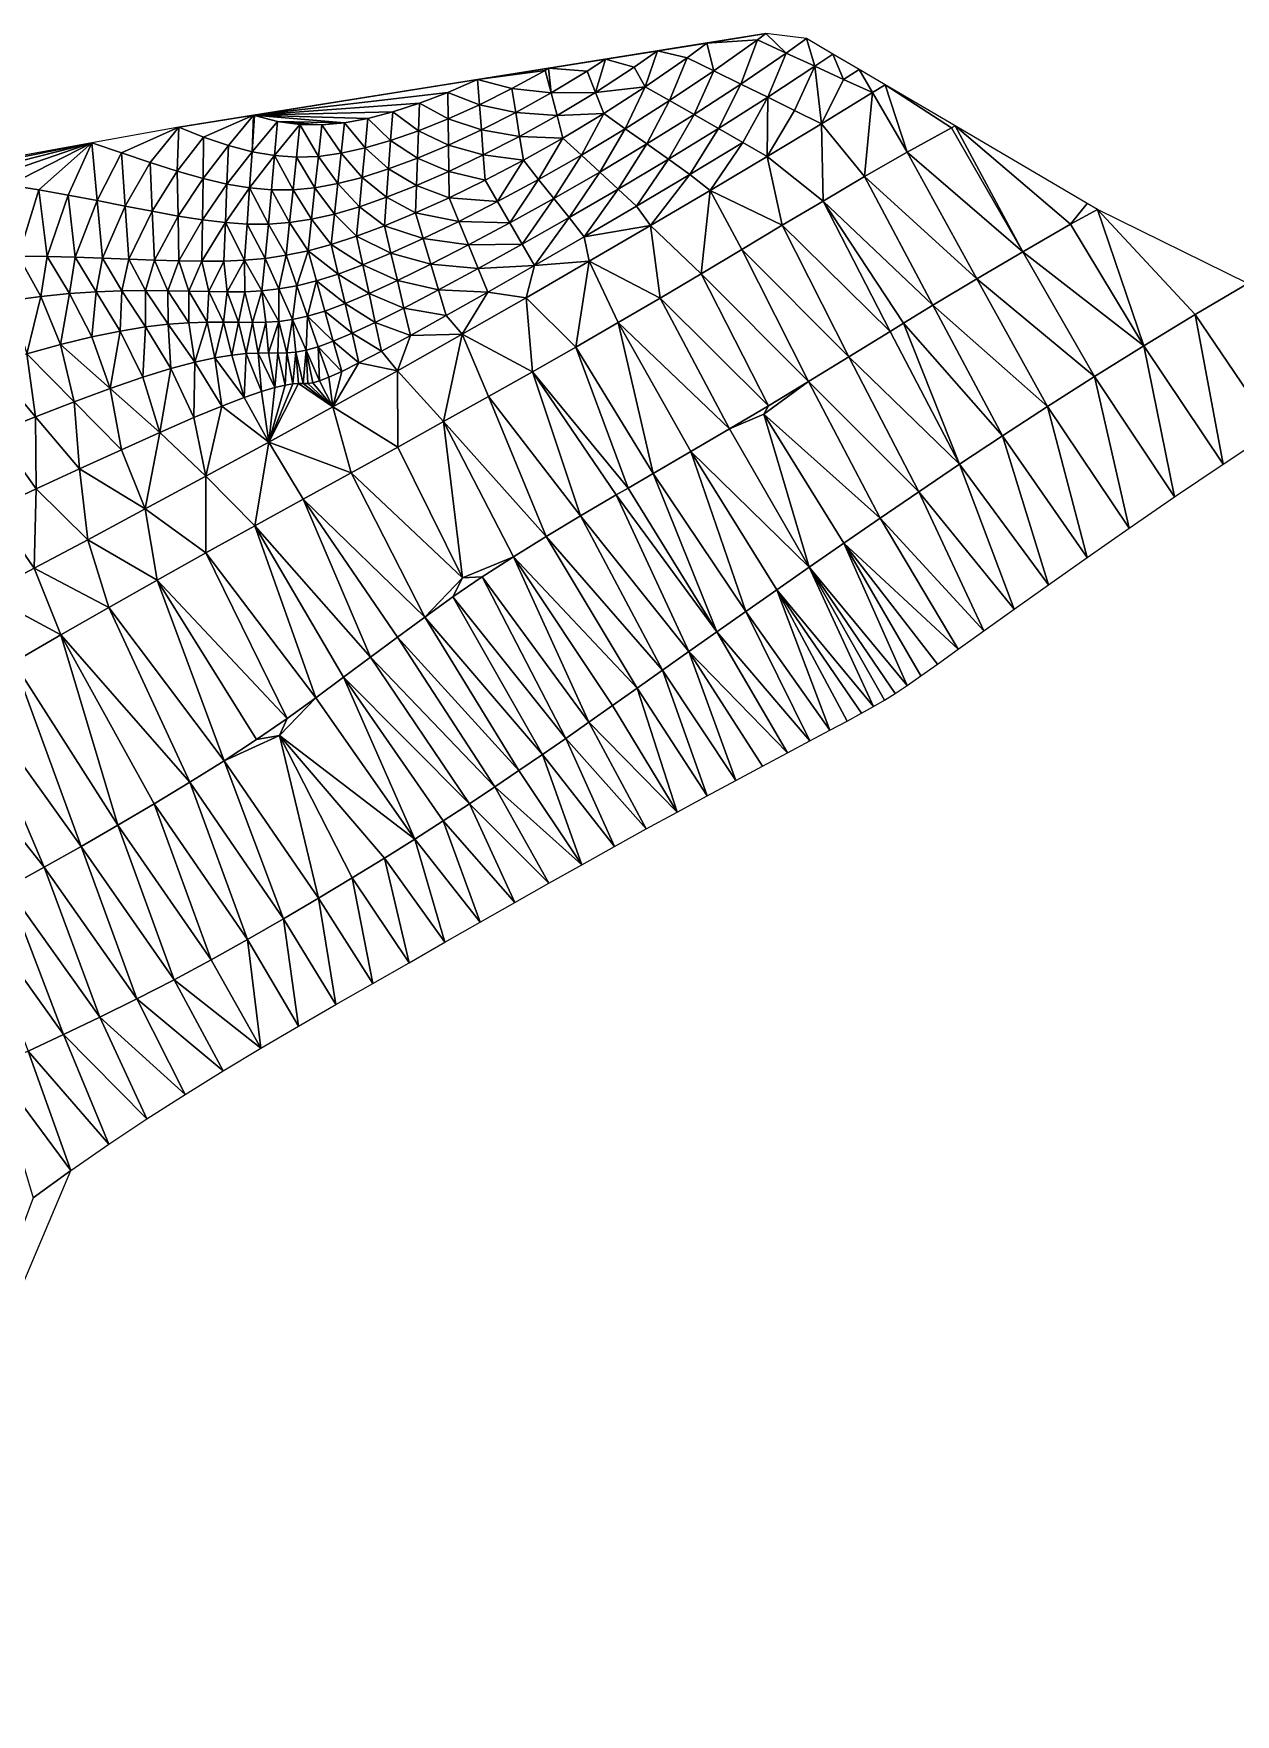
# Model space of a CAD drawing. Header units: metres. Extents: x 0 to 433, y 0 to 317.
# Drawn here: x 307.01 to 326.46, y 287.93 to 315.15 of the extents above; entities that cross this region are included whole.
import ezdxf

# ---------------------------------------------------------------- set-up
doc = ezdxf.new("R2010")
doc.units = ezdxf.units.M
doc.layers.add('TERRAIN_TIN', color=8, linetype='Continuous')

msp = doc.modelspace()

# ---------------------------------------------------------------- linework, layer by layer
at = {"layer": 'TERRAIN_TIN'}
for points in [[(309.364, 313.635, 7), (314.197, 314.405, 6), (318.866, 315.15, 11)], [(314.197, 314.405, 6), (317.911, 314.997, 10), (318.866, 315.15, 11)], [(317.911, 314.997, 10), (314.197, 314.405, 6), (317.109, 314.87, 9)], [(317.59, 314.758, 10), (317.911, 314.997, 10), (317.109, 314.87, 9)], [(317.59, 314.758, 10), (318.025, 314.545, 11), (317.911, 314.997, 10)], [(317.911, 314.997, 10), (318.73, 315.047, 11), (318.866, 315.15, 11)], [(318.025, 314.545, 11), (318.73, 315.047, 11), (317.911, 314.997, 10)], [(318.025, 314.545, 11), (318.46, 314.331, 12), (318.73, 315.047, 11)], [(318.73, 315.047, 11), (318.46, 314.331, 12), (319.195, 314.834, 12)], [(318.73, 315.047, 11), (319.195, 314.834, 12), (318.866, 315.15, 11)], [(319.195, 314.834, 12), (319.524, 315.069, 12), (318.866, 315.15, 11)], [(319.195, 314.834, 12), (319.66, 314.62, 13), (319.524, 315.069, 12)], [(319.524, 315.069, 12), (319.66, 314.62, 13), (319.951, 314.818, 13)], [(315.971, 314.54, 8), (316.269, 314.736, 8), (315.349, 314.589, 7)], [(315.971, 314.54, 8), (316.106, 314.198, 9), (316.269, 314.736, 8)], [(316.106, 314.198, 9), (316.736, 314.607, 9), (316.269, 314.736, 8)], [(316.269, 314.736, 8), (316.736, 314.607, 9), (317.109, 314.87, 9)], [(316.736, 314.607, 9), (316.913, 314.289, 10), (317.109, 314.87, 9)], [(316.913, 314.289, 10), (317.59, 314.758, 10), (317.109, 314.87, 9)], [(316.913, 314.289, 10), (317.308, 314.064, 11), (317.59, 314.758, 10)], [(317.308, 314.064, 11), (318.025, 314.545, 11), (317.59, 314.758, 10)], [(318.46, 314.331, 12), (318.895, 314.118, 13), (319.195, 314.834, 12)], [(318.895, 314.118, 13), (319.66, 314.62, 13), (319.195, 314.834, 12)], [(319.66, 314.62, 13), (320.124, 314.407, 14), (319.951, 314.818, 13)], [(320.124, 314.407, 14), (320.375, 314.569, 14), (319.951, 314.818, 13)], [(313.717, 314.197, 6), (314.197, 314.405, 6), (310.571, 313.827, 6)], [(313.717, 314.197, 6), (314.228, 313.998, 7), (314.197, 314.405, 6)], [(314.197, 314.405, 6), (313.717, 314.197, 6), (314.197, 314.405, 6)], [(314.197, 314.405, 6), (315.292, 314.554, 7), (315.349, 314.589, 7)], [(315.292, 314.554, 7), (314.197, 314.405, 6), (314.753, 314.259, 7)], [(314.197, 314.405, 6), (314.228, 313.998, 7), (314.753, 314.259, 7)], [(314.228, 313.998, 7), (314.197, 314.405, 6), (314.197, 314.405, 6)], [(315.388, 314.189, 8), (315.292, 314.554, 7), (314.753, 314.259, 7)], [(315.292, 314.554, 7), (315.388, 314.189, 8), (315.349, 314.589, 7)], [(315.388, 314.189, 8), (315.971, 314.54, 8), (315.349, 314.589, 7)], [(315.388, 314.189, 8), (316.106, 314.198, 9), (315.971, 314.54, 8)], [(316.736, 314.607, 9), (316.106, 314.198, 9), (316.913, 314.289, 10)], [(317.704, 313.839, 12), (318.025, 314.545, 11), (317.308, 314.064, 11)], [(318.025, 314.545, 11), (317.704, 313.839, 12), (318.46, 314.331, 12)], [(318.895, 314.118, 13), (319.331, 313.905, 14), (319.66, 314.62, 13)], [(319.66, 314.62, 13), (319.331, 313.905, 14), (319.766, 313.691, 15)], [(320.124, 314.407, 14), (319.66, 314.62, 13), (319.766, 313.691, 15)], [(320.124, 314.407, 14), (319.766, 313.691, 15), (320.591, 314.194, 15)], [(320.375, 314.569, 14), (320.124, 314.407, 14), (320.591, 314.194, 15)], [(320.797, 314.321, 15), (320.375, 314.569, 14), (320.591, 314.194, 15)], [(313.257, 314.022, 6), (313.717, 314.197, 6), (310.571, 313.827, 6)], [(313.717, 314.197, 6), (313.257, 314.022, 6), (313.722, 313.771, 7)], [(314.228, 313.998, 7), (313.717, 314.197, 6), (313.722, 313.771, 7)], [(314.228, 313.998, 7), (314.816, 313.872, 8), (314.753, 314.259, 7)], [(314.816, 313.872, 8), (315.388, 314.189, 8), (314.753, 314.259, 7)], [(315.388, 314.189, 8), (314.816, 313.872, 8), (315.485, 313.824, 9)], [(316.106, 314.198, 9), (315.388, 314.189, 8), (315.485, 313.824, 9)], [(316.241, 313.856, 10), (316.106, 314.198, 9), (315.485, 313.824, 9)], [(316.106, 314.198, 9), (316.241, 313.856, 10), (316.913, 314.289, 10)], [(316.913, 314.289, 10), (316.241, 313.856, 10), (316.59, 313.609, 11)], [(317.308, 314.064, 11), (316.913, 314.289, 10), (316.59, 313.609, 11)], [(317.704, 313.839, 12), (318.1, 313.614, 13), (318.46, 314.331, 12)], [(318.46, 314.331, 12), (318.1, 313.614, 13), (318.895, 314.118, 13)], [(318.1, 313.614, 13), (318.495, 313.389, 14), (318.895, 314.118, 13)], [(318.495, 313.389, 14), (318.888, 313.162, 15), (318.895, 314.118, 13)], [(318.888, 313.162, 15), (319.331, 313.905, 14), (318.895, 314.118, 13)], [(319.766, 313.691, 15), (320.463, 312.834, 16), (320.591, 314.194, 15)], [(320.463, 312.834, 16), (321.153, 313.228, 16), (320.591, 314.194, 15)], [(321.153, 313.228, 16), (320.797, 314.321, 15), (320.591, 314.194, 15)], [(321.153, 313.228, 16), (321.869, 313.623, 16), (320.797, 314.321, 15)], [(321.869, 313.623, 16), (321.93, 313.655, 16), (320.797, 314.321, 15)], [(313.257, 314.022, 6), (310.571, 313.827, 6), (312.825, 313.881, 6)], [(310.571, 313.827, 6), (312.422, 313.775, 6), (312.825, 313.881, 6)], [(312.422, 313.775, 6), (312.792, 313.421, 7), (312.825, 313.881, 6)], [(312.792, 313.421, 7), (313.241, 313.578, 7), (312.825, 313.881, 6)], [(313.241, 313.578, 7), (313.257, 314.022, 6), (312.825, 313.881, 6)], [(313.257, 314.022, 6), (313.241, 313.578, 7), (313.722, 313.771, 7)], [(314.26, 313.591, 8), (314.228, 313.998, 7), (313.722, 313.771, 7)], [(314.816, 313.872, 8), (314.228, 313.998, 7), (314.26, 313.591, 8)], [(314.816, 313.872, 8), (314.26, 313.591, 8), (314.878, 313.486, 9)], [(315.485, 313.824, 9), (314.816, 313.872, 8), (314.878, 313.486, 9)], [(316.241, 313.856, 10), (315.485, 313.824, 9), (315.581, 313.459, 10)], [(315.879, 313.183, 11), (316.241, 313.856, 10), (315.581, 313.459, 10)], [(316.241, 313.856, 10), (315.879, 313.183, 11), (316.59, 313.609, 11)], [(316.939, 313.363, 12), (317.308, 314.064, 11), (316.59, 313.609, 11)], [(316.939, 313.363, 12), (317.704, 313.839, 12), (317.308, 314.064, 11)], [(317.704, 313.839, 12), (316.939, 313.363, 12), (317.288, 313.116, 13)], [(318.1, 313.614, 13), (317.704, 313.839, 12), (317.288, 313.116, 13)], [(319.331, 313.905, 14), (318.888, 313.162, 15), (319.766, 313.691, 15)], [(307.957, 313.38, 8), (308.433, 313.219, 8), (309.364, 313.635, 7)], [(308.433, 313.219, 8), (308.897, 313.064, 8), (309.364, 313.635, 7)], [(308.897, 313.064, 8), (309.339, 312.923, 8), (309.364, 313.635, 7)], [(309.339, 312.923, 8), (309.764, 313.474, 7), (309.364, 313.635, 7)], [(309.764, 313.474, 7), (310.571, 313.827, 6), (309.364, 313.635, 7)], [(310.571, 313.827, 6), (309.764, 313.474, 7), (310.17, 313.336, 7)], [(310.549, 313.236, 7), (310.571, 313.827, 6), (310.17, 313.336, 7)], [(310.589, 313.821, 6), (310.571, 313.827, 6), (310.549, 313.236, 7)], [(310.961, 313.728, 6), (310.589, 313.821, 6), (310.549, 313.236, 7)], [(310.912, 313.174, 7), (310.961, 313.728, 6), (310.549, 313.236, 7)], [(310.571, 313.827, 6), (312.044, 313.704, 6), (312.422, 313.775, 6)], [(310.571, 313.827, 6), (310.961, 313.728, 6), (312.044, 313.704, 6)], [(310.589, 313.821, 6), (310.961, 313.728, 6), (310.571, 313.827, 6)], [(310.961, 313.728, 6), (310.912, 313.174, 7), (311.322, 313.679, 6)], [(311.322, 313.679, 6), (310.912, 313.174, 7), (311.267, 313.149, 7)], [(310.961, 313.728, 6), (311.322, 313.679, 6), (311.68, 313.672, 6)], [(312.044, 313.704, 6), (310.961, 313.728, 6), (311.68, 313.672, 6)], [(311.322, 313.679, 6), (311.267, 313.149, 7), (311.624, 313.162, 7)], [(311.322, 313.679, 6), (311.624, 313.162, 7), (311.68, 313.672, 6)], [(311.624, 313.162, 7), (311.991, 313.212, 7), (311.68, 313.672, 6)], [(311.991, 313.212, 7), (312.044, 313.704, 6), (311.68, 313.672, 6)], [(312.044, 313.704, 6), (311.991, 313.212, 7), (312.377, 313.298, 7)], [(312.422, 313.775, 6), (312.044, 313.704, 6), (312.377, 313.298, 7)], [(312.792, 313.421, 7), (312.422, 313.775, 6), (312.377, 313.298, 7)], [(313.225, 313.134, 8), (313.241, 313.578, 7), (312.792, 313.421, 7)], [(313.225, 313.134, 8), (313.728, 313.344, 8), (313.241, 313.578, 7)], [(313.241, 313.578, 7), (313.728, 313.344, 8), (313.722, 313.771, 7)], [(313.728, 313.344, 8), (314.26, 313.591, 8), (313.722, 313.771, 7)], [(313.728, 313.344, 8), (314.292, 313.184, 9), (314.26, 313.591, 8)], [(314.26, 313.591, 8), (314.292, 313.184, 9), (314.878, 313.486, 9)], [(315.485, 313.824, 9), (314.878, 313.486, 9), (315.581, 313.459, 10)], [(315.879, 313.183, 11), (316.177, 312.908, 12), (316.59, 313.609, 11)], [(316.177, 312.908, 12), (316.939, 313.363, 12), (316.59, 313.609, 11)], [(318.1, 313.614, 13), (317.288, 313.116, 13), (317.636, 312.869, 14)], [(318.495, 313.389, 14), (318.1, 313.614, 13), (317.636, 312.869, 14)], [(319.766, 313.691, 15), (318.888, 313.162, 15), (319.791, 312.439, 16)], [(320.463, 312.834, 16), (319.766, 313.691, 15), (319.791, 312.439, 16)], [(323.023, 311.618, 17), (321.869, 313.623, 16), (321.153, 313.228, 16)], [(321.869, 313.623, 16), (323.023, 311.618, 17), (321.93, 313.655, 16)], [(323.023, 311.618, 17), (323.798, 312.062, 17), (321.93, 313.655, 16)], [(323.798, 312.062, 17), (324.065, 312.401, 17), (321.93, 313.655, 16)], [(305.194, 312.822, 9), (307.957, 313.38, 8), (304.933, 312.828, 9)], [(307.957, 313.38, 8), (305.194, 312.822, 9), (305.662, 312.796, 9)], [(306.139, 312.754, 9), (307.957, 313.38, 8), (305.662, 312.796, 9)], [(307.957, 313.38, 8), (306.139, 312.754, 9), (306.619, 312.694, 9)], [(307.099, 312.62, 9), (307.957, 313.38, 8), (306.619, 312.694, 9)], [(307.099, 312.62, 9), (307.574, 312.536, 9), (307.957, 313.38, 8)], [(307.957, 313.38, 8), (307.574, 312.536, 9), (308.04, 312.446, 9)], [(308.433, 313.219, 8), (307.957, 313.38, 8), (308.04, 312.446, 9)], [(309.764, 313.474, 7), (309.339, 312.923, 8), (309.756, 312.804, 8)], [(309.764, 313.474, 7), (309.756, 312.804, 8), (310.17, 313.336, 7)], [(309.756, 312.804, 8), (310.143, 312.712, 8), (310.17, 313.336, 7)], [(310.143, 312.712, 8), (310.549, 313.236, 7), (310.17, 313.336, 7)], [(311.991, 313.212, 7), (312.331, 312.822, 8), (312.377, 313.298, 7)], [(312.377, 313.298, 7), (312.331, 312.822, 8), (312.759, 312.96, 8)], [(312.792, 313.421, 7), (312.377, 313.298, 7), (312.759, 312.96, 8)], [(313.225, 313.134, 8), (312.792, 313.421, 7), (312.759, 312.96, 8)], [(313.734, 312.918, 9), (313.728, 313.344, 8), (313.225, 313.134, 8)], [(313.728, 313.344, 8), (313.734, 312.918, 9), (314.292, 313.184, 9)], [(314.292, 313.184, 9), (314.94, 313.099, 10), (314.878, 313.486, 9)], [(314.878, 313.486, 9), (314.94, 313.099, 10), (315.581, 313.459, 10)], [(314.94, 313.099, 10), (315.187, 312.789, 11), (315.581, 313.459, 10)], [(315.187, 312.789, 11), (315.879, 313.183, 11), (315.581, 313.459, 10)], [(316.939, 313.363, 12), (316.177, 312.908, 12), (316.476, 312.632, 13)], [(317.288, 313.116, 13), (316.939, 313.363, 12), (316.476, 312.632, 13)], [(317.964, 312.611, 15), (318.495, 313.389, 14), (317.636, 312.869, 14)], [(318.495, 313.389, 14), (317.964, 312.611, 15), (318.888, 313.162, 15)], [(308.494, 312.357, 9), (308.433, 313.219, 8), (308.04, 312.446, 9)], [(308.433, 313.219, 8), (308.494, 312.357, 9), (308.897, 313.064, 8)], [(308.494, 312.357, 9), (308.933, 312.272, 9), (308.897, 313.064, 8)], [(308.933, 312.272, 9), (309.339, 312.923, 8), (308.897, 313.064, 8)], [(310.143, 312.712, 8), (310.509, 312.65, 8), (310.549, 313.236, 7)], [(310.509, 312.65, 8), (310.912, 313.174, 7), (310.549, 313.236, 7)], [(310.912, 313.174, 7), (310.509, 312.65, 8), (310.862, 312.619, 8)], [(311.212, 312.62, 8), (310.912, 313.174, 7), (310.862, 312.619, 8)], [(310.912, 313.174, 7), (311.212, 312.62, 8), (311.267, 313.149, 7)], [(311.212, 312.62, 8), (311.567, 312.653, 8), (311.267, 313.149, 7)], [(311.267, 313.149, 7), (311.567, 312.653, 8), (311.624, 313.162, 7)], [(311.567, 312.653, 8), (311.937, 312.72, 8), (311.624, 313.162, 7)], [(311.937, 312.72, 8), (311.991, 313.212, 7), (311.624, 313.162, 7)], [(312.331, 312.822, 8), (311.991, 313.212, 7), (311.937, 312.72, 8)], [(313.209, 312.689, 9), (313.225, 313.134, 8), (312.759, 312.96, 8)], [(313.209, 312.689, 9), (313.734, 312.918, 9), (313.225, 313.134, 8)], [(313.734, 312.918, 9), (314.324, 312.776, 10), (314.292, 313.184, 9)], [(314.292, 313.184, 9), (314.324, 312.776, 10), (314.94, 313.099, 10)], [(314.324, 312.776, 10), (314.522, 312.43, 11), (314.94, 313.099, 10)], [(314.94, 313.099, 10), (314.522, 312.43, 11), (315.187, 312.789, 11)], [(315.434, 312.48, 12), (315.879, 313.183, 11), (315.187, 312.789, 11)], [(315.879, 313.183, 11), (315.434, 312.48, 12), (316.177, 312.908, 12)], [(316.774, 312.356, 14), (317.288, 313.116, 13), (316.476, 312.632, 13)], [(317.288, 313.116, 13), (316.774, 312.356, 14), (317.636, 312.869, 14)], [(318.888, 313.162, 15), (317.964, 312.611, 15), (319.131, 312.045, 16)], [(318.888, 313.162, 15), (319.131, 312.045, 16), (319.791, 312.439, 16)], [(320.463, 312.834, 16), (322.281, 311.181, 17), (321.153, 313.228, 16)], [(322.281, 311.181, 17), (323.023, 311.618, 17), (321.153, 313.228, 16)], [(308.933, 312.272, 9), (309.351, 312.196, 9), (309.339, 312.923, 8)], [(309.339, 312.923, 8), (309.351, 312.196, 9), (309.756, 312.804, 8)], [(309.756, 312.804, 8), (309.351, 312.196, 9), (309.747, 312.133, 9)], [(310.143, 312.712, 8), (309.756, 312.804, 8), (309.747, 312.133, 9)], [(312.286, 312.345, 9), (312.331, 312.822, 8), (311.937, 312.72, 8)], [(312.725, 312.499, 9), (312.331, 312.822, 8), (312.286, 312.345, 9)], [(312.331, 312.822, 8), (312.725, 312.499, 9), (312.759, 312.96, 8)], [(312.725, 312.499, 9), (313.209, 312.689, 9), (312.759, 312.96, 8)], [(313.739, 312.492, 10), (313.734, 312.918, 9), (313.209, 312.689, 9)], [(313.739, 312.492, 10), (314.324, 312.776, 10), (313.734, 312.918, 9)], [(314.324, 312.776, 10), (313.739, 312.492, 10), (314.522, 312.43, 11)], [(315.187, 312.789, 11), (314.522, 312.43, 11), (314.721, 312.084, 12)], [(315.434, 312.48, 12), (315.187, 312.789, 11), (314.721, 312.084, 12)], [(316.177, 312.908, 12), (315.434, 312.48, 12), (315.68, 312.17, 13)], [(316.177, 312.908, 12), (315.68, 312.17, 13), (316.476, 312.632, 13)], [(316.774, 312.356, 14), (317, 312.043, 15), (317.636, 312.869, 14)], [(317, 312.043, 15), (317.964, 312.611, 15), (317.636, 312.869, 14)], [(321.567, 310.75, 17), (320.463, 312.834, 16), (319.791, 312.439, 16)], [(321.567, 310.75, 17), (322.281, 311.181, 17), (320.463, 312.834, 16)], [(307.099, 312.62, 9), (306.619, 312.694, 9), (306.771, 311.548, 10)], [(307.231, 311.541, 10), (307.099, 312.62, 9), (306.771, 311.548, 10)], [(307.574, 312.536, 9), (307.099, 312.62, 9), (307.231, 311.541, 10)], [(307.574, 312.536, 9), (307.231, 311.541, 10), (307.684, 311.528, 10)], [(307.574, 312.536, 9), (307.684, 311.528, 10), (308.04, 312.446, 9)], [(310.117, 312.089, 9), (310.143, 312.712, 8), (309.747, 312.133, 9)], [(310.509, 312.65, 8), (310.143, 312.712, 8), (310.117, 312.089, 9)], [(310.509, 312.65, 8), (310.117, 312.089, 9), (310.469, 312.065, 9)], [(310.813, 312.065, 9), (310.509, 312.65, 8), (310.469, 312.065, 9)], [(310.509, 312.65, 8), (310.813, 312.065, 9), (310.862, 312.619, 8)], [(310.813, 312.065, 9), (311.157, 312.09, 9), (310.862, 312.619, 8)], [(311.157, 312.09, 9), (311.212, 312.62, 8), (310.862, 312.619, 8)], [(311.157, 312.09, 9), (311.511, 312.144, 9), (311.212, 312.62, 8)], [(311.212, 312.62, 8), (311.511, 312.144, 9), (311.567, 312.653, 8)], [(311.511, 312.144, 9), (311.884, 312.228, 9), (311.567, 312.653, 8)], [(311.567, 312.653, 8), (311.884, 312.228, 9), (311.937, 312.72, 8)], [(311.884, 312.228, 9), (312.286, 312.345, 9), (311.937, 312.72, 8)], [(312.692, 312.038, 10), (312.725, 312.499, 9), (312.286, 312.345, 9)], [(312.725, 312.499, 9), (312.692, 312.038, 10), (313.193, 312.245, 10)], [(313.209, 312.689, 9), (312.725, 312.499, 9), (313.193, 312.245, 10)], [(313.739, 312.492, 10), (313.209, 312.689, 9), (313.193, 312.245, 10)], [(313.896, 312.109, 11), (313.739, 312.492, 10), (313.193, 312.245, 10)], [(313.739, 312.492, 10), (313.896, 312.109, 11), (314.522, 312.43, 11)], [(314.919, 311.738, 13), (315.434, 312.48, 12), (314.721, 312.084, 12)], [(315.434, 312.48, 12), (314.919, 311.738, 13), (315.68, 312.17, 13)], [(315.68, 312.17, 13), (315.927, 311.86, 14), (316.476, 312.632, 13)], [(315.927, 311.86, 14), (316.774, 312.356, 14), (316.476, 312.632, 13)], [(317.818, 311.258, 16), (317.964, 312.611, 15), (317, 312.043, 15)], [(317.964, 312.611, 15), (317.818, 311.258, 16), (318.476, 311.651, 16)], [(319.131, 312.045, 16), (317.964, 312.611, 15), (318.476, 311.651, 16)], [(307.684, 311.528, 10), (308.126, 311.512, 10), (308.04, 312.446, 9)], [(308.126, 311.512, 10), (308.494, 312.357, 9), (308.04, 312.446, 9)], [(308.555, 311.495, 10), (308.494, 312.357, 9), (308.126, 311.512, 10)], [(308.494, 312.357, 9), (308.555, 311.495, 10), (308.933, 312.272, 9)], [(308.933, 312.272, 9), (308.555, 311.495, 10), (308.969, 311.48, 10)], [(309.351, 312.196, 9), (308.933, 312.272, 9), (308.969, 311.48, 10)], [(311.884, 312.228, 9), (311.511, 312.144, 9), (311.831, 311.736, 10)], [(311.884, 312.228, 9), (311.831, 311.736, 10), (312.241, 311.869, 10)], [(312.286, 312.345, 9), (311.884, 312.228, 9), (312.241, 311.869, 10)], [(312.692, 312.038, 10), (312.286, 312.345, 9), (312.241, 311.869, 10)], [(313.193, 312.245, 10), (312.692, 312.038, 10), (313.317, 311.83, 11)], [(313.896, 312.109, 11), (313.193, 312.245, 10), (313.317, 311.83, 11)], [(314.522, 312.43, 11), (313.896, 312.109, 11), (314.721, 312.084, 12)], [(316.774, 312.356, 14), (315.927, 311.86, 14), (317, 312.043, 15)], [(319.131, 312.045, 16), (320.878, 310.328, 17), (319.791, 312.439, 16)], [(321.092, 310.46, 17), (321.567, 310.75, 17), (319.791, 312.439, 16)], [(320.878, 310.328, 17), (321.092, 310.46, 17), (319.791, 312.439, 16)], [(324.065, 312.401, 17), (323.798, 312.062, 17), (324.233, 312.302, 17)], [(323.798, 312.062, 17), (324.983, 310.095, 18), (324.233, 312.302, 17)], [(324.233, 312.302, 17), (325.816, 310.601, 18), (326.664, 311.101, 18)], [(324.983, 310.095, 18), (325.816, 310.601, 18), (324.233, 312.302, 17)], [(309.364, 311.469, 10), (309.351, 312.196, 9), (308.969, 311.48, 10)], [(309.351, 312.196, 9), (309.364, 311.469, 10), (309.747, 312.133, 9)], [(309.364, 311.469, 10), (309.738, 311.463, 10), (309.747, 312.133, 9)], [(309.738, 311.463, 10), (310.117, 312.089, 9), (309.747, 312.133, 9)], [(310.091, 311.465, 10), (310.117, 312.089, 9), (309.738, 311.463, 10)], [(310.091, 311.465, 10), (310.429, 311.48, 10), (310.117, 312.089, 9)], [(310.117, 312.089, 9), (310.429, 311.48, 10), (310.469, 312.065, 9)], [(310.429, 311.48, 10), (310.763, 311.51, 10), (310.469, 312.065, 9)], [(310.763, 311.51, 10), (310.813, 312.065, 9), (310.469, 312.065, 9)], [(311.102, 311.56, 10), (310.813, 312.065, 9), (310.763, 311.51, 10)], [(310.813, 312.065, 9), (311.102, 311.56, 10), (311.157, 312.09, 9)], [(311.157, 312.09, 9), (311.102, 311.56, 10), (311.455, 311.634, 10)], [(311.511, 312.144, 9), (311.157, 312.09, 9), (311.455, 311.634, 10)], [(311.831, 311.736, 10), (311.511, 312.144, 9), (311.455, 311.634, 10)], [(312.797, 311.594, 11), (312.692, 312.038, 10), (312.241, 311.869, 10)], [(312.692, 312.038, 10), (312.797, 311.594, 11), (313.317, 311.83, 11)], [(314.052, 311.727, 12), (313.896, 312.109, 11), (313.317, 311.83, 11)], [(313.896, 312.109, 11), (314.052, 311.727, 12), (314.721, 312.084, 12)], [(314.052, 311.727, 12), (314.919, 311.738, 13), (314.721, 312.084, 12)], [(314.919, 311.738, 13), (315.118, 311.393, 14), (315.68, 312.17, 13)], [(315.118, 311.393, 14), (315.927, 311.86, 14), (315.68, 312.17, 13)], [(315.927, 311.86, 14), (316.005, 311.462, 15), (317, 312.043, 15)], [(316.005, 311.462, 15), (317.152, 310.864, 16), (317, 312.043, 15)], [(317.152, 310.864, 16), (317.818, 311.258, 16), (317, 312.043, 15)], [(320.208, 309.916, 17), (319.131, 312.045, 16), (318.476, 311.651, 16)], [(320.878, 310.328, 17), (319.131, 312.045, 16), (320.208, 309.916, 17)], [(324.983, 310.095, 18), (323.798, 312.062, 17), (323.023, 311.618, 17)], [(311.943, 311.256, 11), (311.831, 311.736, 10), (311.455, 311.634, 10)], [(312.241, 311.869, 10), (311.831, 311.736, 10), (312.341, 311.404, 11)], [(311.831, 311.736, 10), (311.943, 311.256, 11), (312.341, 311.404, 11)], [(312.797, 311.594, 11), (312.241, 311.869, 10), (312.341, 311.404, 11)], [(312.797, 311.594, 11), (313.441, 311.414, 12), (313.317, 311.83, 11)], [(313.441, 311.414, 12), (314.052, 311.727, 12), (313.317, 311.83, 11)], [(314.052, 311.727, 12), (313.441, 311.414, 12), (314.208, 311.345, 13)], [(314.919, 311.738, 13), (314.052, 311.727, 12), (314.208, 311.345, 13)], [(315.118, 311.393, 14), (314.919, 311.738, 13), (314.208, 311.345, 13)], [(316.005, 311.462, 15), (315.927, 311.86, 14), (315.118, 311.393, 14)], [(307.13, 310.894, 11), (306.771, 311.548, 10), (306.642, 310.827, 11)], [(307.13, 310.894, 11), (307.231, 311.541, 10), (306.771, 311.548, 10)], [(307.231, 311.541, 10), (307.13, 310.894, 11), (307.593, 310.941, 11)], [(307.684, 311.528, 10), (307.231, 311.541, 10), (307.593, 310.941, 11)], [(308.028, 310.97, 11), (307.684, 311.528, 10), (307.593, 310.941, 11)], [(308.126, 311.512, 10), (307.684, 311.528, 10), (308.028, 310.97, 11)], [(308.126, 311.512, 10), (308.028, 310.97, 11), (308.439, 310.985, 11)], [(308.555, 311.495, 10), (308.126, 311.512, 10), (308.439, 310.985, 11)], [(308.825, 310.989, 11), (308.555, 311.495, 10), (308.439, 310.985, 11)], [(308.969, 311.48, 10), (308.555, 311.495, 10), (308.825, 310.989, 11)], [(308.969, 311.48, 10), (308.825, 310.989, 11), (309.188, 310.986, 11)], [(309.364, 311.469, 10), (308.969, 311.48, 10), (309.188, 310.986, 11)], [(309.528, 310.979, 11), (309.364, 311.469, 10), (309.188, 310.986, 11)], [(309.364, 311.469, 10), (309.528, 310.979, 11), (309.738, 311.463, 10)], [(309.528, 310.979, 11), (309.848, 310.972, 11), (309.738, 311.463, 10)], [(309.848, 310.972, 11), (310.091, 311.465, 10), (309.738, 311.463, 10)], [(309.848, 310.972, 11), (310.148, 310.968, 11), (310.091, 311.465, 10)], [(310.091, 311.465, 10), (310.148, 310.968, 11), (310.429, 311.48, 10)], [(310.148, 310.968, 11), (310.431, 310.97, 11), (310.429, 311.48, 10)], [(310.763, 311.51, 10), (310.429, 311.48, 10), (310.706, 310.984, 11)], [(310.429, 311.48, 10), (310.431, 310.97, 11), (310.706, 310.984, 11)], [(310.983, 311.014, 11), (310.763, 311.51, 10), (310.706, 310.984, 11)], [(310.983, 311.014, 11), (311.102, 311.56, 10), (310.763, 311.51, 10)], [(310.983, 311.014, 11), (311.275, 311.066, 11), (311.102, 311.56, 10)], [(311.102, 311.56, 10), (311.275, 311.066, 11), (311.455, 311.634, 10)], [(311.275, 311.066, 11), (311.591, 311.145, 11), (311.455, 311.634, 10)], [(311.591, 311.145, 11), (311.943, 311.256, 11), (311.455, 311.634, 10)], [(311.943, 311.256, 11), (312.442, 310.939, 12), (312.341, 311.404, 11)], [(312.901, 311.15, 12), (312.797, 311.594, 11), (312.341, 311.404, 11)], [(312.442, 310.939, 12), (312.901, 311.15, 12), (312.341, 311.404, 11)], [(312.797, 311.594, 11), (312.901, 311.15, 12), (313.441, 311.414, 12)], [(313.441, 311.414, 12), (312.901, 311.15, 12), (313.565, 310.999, 13)], [(313.441, 311.414, 12), (313.565, 310.999, 13), (314.208, 311.345, 13)], [(314.365, 310.963, 14), (315.118, 311.393, 14), (314.208, 311.345, 13)], [(315.118, 311.393, 14), (314.365, 310.963, 14), (314.985, 310.873, 15)], [(316.005, 311.462, 15), (315.118, 311.393, 14), (314.985, 310.873, 15)], [(315.788, 310.074, 16), (316.005, 311.462, 15), (314.985, 310.873, 15)], [(316.005, 311.462, 15), (315.788, 310.074, 16), (316.476, 310.47, 16)], [(317.152, 310.864, 16), (316.005, 311.462, 15), (316.476, 310.47, 16)], [(318.476, 311.651, 16), (317.818, 311.258, 16), (319.553, 309.514, 17)], [(320.208, 309.916, 17), (318.476, 311.651, 16), (319.553, 309.514, 17)], [(323.023, 311.618, 17), (322.281, 311.181, 17), (324.186, 309.598, 18)], [(324.983, 310.095, 18), (323.023, 311.618, 17), (324.186, 309.598, 18)], [(311.591, 311.145, 11), (311.275, 311.066, 11), (311.448, 310.573, 12)], [(311.591, 311.145, 11), (311.448, 310.573, 12), (311.728, 310.656, 12)], [(311.943, 311.256, 11), (311.591, 311.145, 11), (312.055, 310.777, 12)], [(312.055, 310.777, 12), (311.591, 311.145, 11), (311.728, 310.656, 12)], [(311.943, 311.256, 11), (312.055, 310.777, 12), (312.442, 310.939, 12)], [(312.901, 311.15, 12), (312.442, 310.939, 12), (313.006, 310.706, 13)], [(312.901, 311.15, 12), (313.006, 310.706, 13), (313.565, 310.999, 13)], [(313.565, 310.999, 13), (314.365, 310.963, 14), (314.208, 311.345, 13)], [(317.818, 311.258, 16), (317.152, 310.864, 16), (318.91, 309.124, 17)], [(317.818, 311.258, 16), (318.91, 309.124, 17), (319.553, 309.514, 17)], [(321.567, 310.75, 17), (323.423, 309.111, 18), (322.281, 311.181, 17)], [(322.281, 311.181, 17), (323.423, 309.111, 18), (324.186, 309.598, 18)], [(307.13, 310.894, 11), (306.642, 310.827, 11), (306.901, 309.964, 12)], [(307.13, 310.894, 11), (306.901, 309.964, 12), (307.447, 310.115, 12)], [(307.13, 310.894, 11), (307.447, 310.115, 12), (307.593, 310.941, 11)], [(307.447, 310.115, 12), (307.956, 310.239, 12), (307.593, 310.941, 11)], [(307.956, 310.239, 12), (308.028, 310.97, 11), (307.593, 310.941, 11)], [(308.028, 310.97, 11), (307.956, 310.239, 12), (308.414, 310.333, 12)], [(308.439, 310.985, 11), (308.028, 310.97, 11), (308.414, 310.333, 12)], [(308.825, 310.399, 12), (308.439, 310.985, 11), (308.414, 310.333, 12)], [(308.825, 310.399, 12), (308.825, 310.989, 11), (308.439, 310.985, 11)], [(308.825, 310.989, 11), (309.193, 310.442, 12), (309.188, 310.986, 11)], [(308.825, 310.399, 12), (309.193, 310.442, 12), (308.825, 310.989, 11)], [(309.193, 310.442, 12), (309.523, 310.466, 12), (309.188, 310.986, 11)], [(309.523, 310.466, 12), (309.528, 310.979, 11), (309.188, 310.986, 11)], [(309.82, 310.477, 12), (309.528, 310.979, 11), (309.523, 310.466, 12)], [(309.848, 310.972, 11), (309.528, 310.979, 11), (309.82, 310.477, 12)], [(309.848, 310.972, 11), (309.82, 310.477, 12), (310.088, 310.478, 12)], [(310.148, 310.968, 11), (309.848, 310.972, 11), (310.088, 310.478, 12)], [(310.332, 310.475, 12), (310.148, 310.968, 11), (310.088, 310.478, 12)], [(310.431, 310.97, 11), (310.148, 310.968, 11), (310.332, 310.475, 12)], [(310.558, 310.472, 12), (310.431, 310.97, 11), (310.332, 310.475, 12)], [(310.431, 310.97, 11), (310.558, 310.472, 12), (310.706, 310.984, 11)], [(310.558, 310.472, 12), (310.771, 310.475, 12), (310.706, 310.984, 11)], [(310.982, 310.488, 12), (310.983, 311.014, 11), (310.706, 310.984, 11)], [(310.771, 310.475, 12), (310.982, 310.488, 12), (310.706, 310.984, 11)], [(310.983, 311.014, 11), (310.982, 310.488, 12), (311.203, 310.518, 12)], [(311.275, 311.066, 11), (310.983, 311.014, 11), (311.203, 310.518, 12)], [(311.448, 310.573, 12), (311.275, 311.066, 11), (311.203, 310.518, 12)], [(312.442, 310.939, 12), (312.055, 310.777, 12), (312.543, 310.474, 13)], [(313.006, 310.706, 13), (312.442, 310.939, 12), (312.543, 310.474, 13)], [(313.006, 310.706, 13), (313.689, 310.583, 14), (313.565, 310.999, 13)], [(313.689, 310.583, 14), (314.365, 310.963, 14), (313.565, 310.999, 13)], [(314.365, 310.963, 14), (313.689, 310.583, 14), (313.949, 310.281, 15)], [(314.985, 310.873, 15), (314.365, 310.963, 14), (313.949, 310.281, 15)], [(315.089, 309.675, 16), (314.985, 310.873, 15), (313.949, 310.281, 15)], [(315.089, 309.675, 16), (315.788, 310.074, 16), (314.985, 310.873, 15)], [(318.275, 308.747, 17), (317.152, 310.864, 16), (316.476, 310.47, 16)], [(318.91, 309.124, 17), (317.152, 310.864, 16), (318.275, 308.747, 17)], [(326.664, 311.101, 18), (325.816, 310.601, 18), (327.09, 308.724, 19)], [(311.448, 310.573, 12), (311.864, 310.168, 13), (311.728, 310.656, 12)], [(312.167, 310.297, 13), (312.055, 310.777, 12), (311.728, 310.656, 12)], [(311.864, 310.168, 13), (312.167, 310.297, 13), (311.728, 310.656, 12)], [(312.055, 310.777, 12), (312.167, 310.297, 13), (312.543, 310.474, 13)], [(313.111, 310.262, 14), (313.006, 310.706, 13), (312.543, 310.474, 13)], [(313.111, 310.262, 14), (313.689, 310.583, 14), (313.006, 310.706, 13)], [(313.689, 310.583, 14), (313.111, 310.262, 14), (313.949, 310.281, 15)], [(321.092, 310.46, 17), (322.695, 308.637, 18), (321.567, 310.75, 17)], [(321.567, 310.75, 17), (322.695, 308.637, 18), (323.423, 309.111, 18)], [(325.816, 310.601, 18), (324.983, 310.095, 18), (326.265, 308.175, 19)], [(325.816, 310.601, 18), (326.265, 308.175, 19), (327.09, 308.724, 19)], [(308.414, 310.333, 12), (307.956, 310.239, 12), (308.253, 309.403, 13)], [(308.781, 309.585, 13), (308.414, 310.333, 12), (308.253, 309.403, 13)], [(308.781, 309.585, 13), (308.825, 310.399, 12), (308.414, 310.333, 12)], [(308.825, 310.399, 12), (308.781, 309.585, 13), (309.236, 309.726, 13)], [(309.193, 310.442, 12), (308.825, 310.399, 12), (309.236, 309.726, 13)], [(309.523, 310.466, 12), (309.193, 310.442, 12), (309.622, 309.828, 13)], [(309.622, 309.828, 13), (309.193, 310.442, 12), (309.236, 309.726, 13)], [(309.82, 310.477, 12), (309.523, 310.466, 12), (309.622, 309.828, 13)], [(309.948, 309.899, 13), (309.82, 310.477, 12), (309.622, 309.828, 13)], [(309.82, 310.477, 12), (309.948, 309.899, 13), (310.088, 310.478, 12)], [(310.088, 310.478, 12), (309.948, 309.899, 13), (310.222, 309.944, 13)], [(310.332, 310.475, 12), (310.088, 310.478, 12), (310.222, 309.944, 13)], [(310.452, 309.968, 13), (310.332, 310.475, 12), (310.222, 309.944, 13)], [(310.452, 309.968, 13), (310.558, 310.472, 12), (310.332, 310.475, 12)], [(310.452, 309.968, 13), (310.648, 309.977, 13), (310.558, 310.472, 12)], [(310.558, 310.472, 12), (310.648, 309.977, 13), (310.771, 310.475, 12)], [(310.648, 309.977, 13), (310.817, 309.979, 13), (310.771, 310.475, 12)], [(310.817, 309.979, 13), (310.982, 310.488, 12), (310.771, 310.475, 12)], [(310.968, 309.977, 13), (310.982, 310.488, 12), (310.817, 309.979, 13)], [(310.968, 309.977, 13), (311.111, 309.979, 13), (310.982, 310.488, 12)], [(310.982, 310.488, 12), (311.111, 309.979, 13), (311.203, 310.518, 12)], [(311.111, 309.979, 13), (311.258, 309.992, 13), (311.203, 310.518, 12)], [(311.448, 310.573, 12), (311.203, 310.518, 12), (311.423, 310.022, 13)], [(311.203, 310.518, 12), (311.258, 309.992, 13), (311.423, 310.022, 13)], [(311.448, 310.573, 12), (311.423, 310.022, 13), (311.621, 310.079, 13)], [(311.864, 310.168, 13), (311.448, 310.573, 12), (311.621, 310.079, 13)], [(312.167, 310.297, 13), (312.643, 310.009, 14), (312.543, 310.474, 13)], [(312.643, 310.009, 14), (313.111, 310.262, 14), (312.543, 310.474, 13)], [(315.788, 310.074, 16), (317.039, 308.026, 17), (316.476, 310.47, 16)], [(318.275, 308.747, 17), (316.476, 310.47, 16), (317.651, 308.381, 17)], [(316.476, 310.47, 16), (317.039, 308.026, 17), (317.651, 308.381, 17)], [(320.878, 310.328, 17), (320.208, 309.916, 17), (322.002, 308.176, 18)], [(321.092, 310.46, 17), (320.878, 310.328, 17), (322.002, 308.176, 18)], [(322.695, 308.637, 18), (321.092, 310.46, 17), (322.002, 308.176, 18)], [(306.901, 309.964, 12), (307.667, 309.187, 13), (307.447, 310.115, 12)], [(307.956, 310.239, 12), (307.447, 310.115, 12), (308.253, 309.403, 13)], [(307.447, 310.115, 12), (307.667, 309.187, 13), (308.253, 309.403, 13)], [(311.423, 310.022, 13), (311.643, 309.526, 14), (311.621, 310.079, 13)], [(312, 309.679, 14), (311.864, 310.168, 13), (311.621, 310.079, 13)], [(311.794, 309.585, 14), (312, 309.679, 14), (311.621, 310.079, 13)], [(311.643, 309.526, 14), (311.794, 309.585, 14), (311.621, 310.079, 13)], [(312.167, 310.297, 13), (311.864, 310.168, 13), (312.278, 309.817, 14)], [(311.864, 310.168, 13), (312, 309.679, 14), (312.278, 309.817, 14)], [(312.643, 310.009, 14), (312.167, 310.297, 13), (312.278, 309.817, 14)], [(312.643, 310.009, 14), (312.904, 309.691, 15), (313.111, 310.262, 14)], [(313.111, 310.262, 14), (312.904, 309.691, 15), (313.949, 310.281, 15)], [(312.904, 309.691, 15), (313.65, 308.866, 16), (313.949, 310.281, 15)], [(313.65, 308.866, 16), (314.376, 309.273, 16), (313.949, 310.281, 15)], [(314.376, 309.273, 16), (315.089, 309.675, 16), (313.949, 310.281, 15)], [(316.636, 307.791, 17), (315.788, 310.074, 16), (315.089, 309.675, 16)], [(315.788, 310.074, 16), (316.636, 307.791, 17), (317.039, 308.026, 17)], [(325.482, 307.646, 19), (324.983, 310.095, 18), (324.186, 309.598, 18)], [(326.265, 308.175, 19), (324.983, 310.095, 18), (325.482, 307.646, 19)], [(307.043, 308.946, 13), (306.901, 309.964, 12), (306.329, 309.793, 12)], [(306.401, 308.691, 13), (307.043, 308.946, 13), (306.329, 309.793, 12)], [(307.667, 309.187, 13), (306.901, 309.964, 12), (307.043, 308.946, 13)], [(309.606, 308.931, 14), (309.622, 309.828, 13), (309.236, 309.726, 13)], [(309.622, 309.828, 13), (309.606, 308.931, 14), (310.057, 309.118, 14)], [(309.948, 309.899, 13), (309.622, 309.828, 13), (310.057, 309.118, 14)], [(309.948, 309.899, 13), (310.419, 309.258, 14), (310.222, 309.944, 13)], [(310.419, 309.258, 14), (309.948, 309.899, 13), (310.057, 309.118, 14)], [(310.419, 309.258, 14), (310.452, 309.968, 13), (310.222, 309.944, 13)], [(310.702, 309.356, 14), (310.452, 309.968, 13), (310.419, 309.258, 14)], [(310.648, 309.977, 13), (310.452, 309.968, 13), (310.702, 309.356, 14)], [(310.817, 309.979, 13), (310.648, 309.977, 13), (310.92, 309.421, 14)], [(310.648, 309.977, 13), (310.702, 309.356, 14), (310.92, 309.421, 14)], [(310.968, 309.977, 13), (310.817, 309.979, 13), (310.92, 309.421, 14)], [(311.084, 309.458, 14), (310.968, 309.977, 13), (310.92, 309.421, 14)], [(310.968, 309.977, 13), (311.084, 309.458, 14), (311.111, 309.979, 13)], [(311.084, 309.458, 14), (311.207, 309.477, 14), (311.111, 309.979, 13)], [(311.207, 309.477, 14), (311.258, 309.992, 13), (311.111, 309.979, 13)], [(311.258, 309.992, 13), (311.207, 309.477, 14), (311.301, 309.482, 14)], [(311.258, 309.992, 13), (311.378, 309.482, 14), (311.423, 310.022, 13)], [(311.378, 309.482, 14), (311.258, 309.992, 13), (311.301, 309.482, 14)], [(311.378, 309.482, 14), (311.451, 309.484, 14), (311.423, 310.022, 13)], [(311.534, 309.496, 14), (311.643, 309.526, 14), (311.423, 310.022, 13)], [(311.451, 309.484, 14), (311.534, 309.496, 14), (311.423, 310.022, 13)], [(312, 309.679, 14), (311.858, 309.108, 15), (312.278, 309.817, 14)], [(311.858, 309.108, 15), (312.904, 309.691, 15), (312.278, 309.817, 14)], [(312.904, 309.691, 15), (312.643, 310.009, 14), (312.278, 309.817, 14)], [(321.343, 307.731, 18), (320.208, 309.916, 17), (319.553, 309.514, 17)], [(320.208, 309.916, 17), (321.343, 307.731, 18), (322.002, 308.176, 18)], [(309.058, 308.691, 14), (308.781, 309.585, 13), (308.253, 309.403, 13)], [(308.781, 309.585, 13), (309.058, 308.691, 14), (309.236, 309.726, 13)], [(309.058, 308.691, 14), (309.606, 308.931, 14), (309.236, 309.726, 13)], [(311.534, 309.496, 14), (311.451, 309.484, 14), (311.858, 309.108, 15)], [(311.643, 309.526, 14), (311.534, 309.496, 14), (311.858, 309.108, 15)], [(311.794, 309.585, 14), (311.643, 309.526, 14), (311.858, 309.108, 15)], [(312, 309.679, 14), (311.794, 309.585, 14), (311.858, 309.108, 15)], [(312.904, 309.691, 15), (311.858, 309.108, 15), (312.908, 308.454, 16)], [(313.65, 308.866, 16), (312.904, 309.691, 15), (312.908, 308.454, 16)], [(315.089, 309.675, 16), (314.376, 309.273, 16), (315.866, 307.339, 17)], [(315.089, 309.675, 16), (315.866, 307.339, 17), (316.443, 307.679, 17)], [(316.636, 307.791, 17), (315.089, 309.675, 16), (316.443, 307.679, 17)], [(318.834, 308.985, 17), (320.718, 307.304, 18), (319.553, 309.514, 17)], [(318.91, 309.124, 17), (318.834, 308.985, 17), (319.553, 309.514, 17)], [(320.718, 307.304, 18), (321.343, 307.731, 18), (319.553, 309.514, 17)], [(323.423, 309.111, 18), (324.747, 307.14, 19), (324.186, 309.598, 18)], [(324.747, 307.14, 19), (325.482, 307.646, 19), (324.186, 309.598, 18)], [(307.667, 309.187, 13), (308.434, 308.41, 14), (308.253, 309.403, 13)], [(308.434, 308.41, 14), (309.058, 308.691, 14), (308.253, 309.403, 13)], [(310.819, 308.536, 15), (310.419, 309.258, 14), (310.057, 309.118, 14)], [(310.702, 309.356, 14), (310.419, 309.258, 14), (310.819, 308.536, 15)], [(310.92, 309.421, 14), (310.702, 309.356, 14), (310.819, 308.536, 15)], [(311.858, 309.108, 15), (311.301, 309.482, 14), (310.819, 308.536, 15)], [(311.301, 309.482, 14), (311.207, 309.477, 14), (310.819, 308.536, 15)], [(311.207, 309.477, 14), (311.084, 309.458, 14), (310.819, 308.536, 15)], [(311.084, 309.458, 14), (310.92, 309.421, 14), (310.819, 308.536, 15)], [(311.378, 309.482, 14), (311.301, 309.482, 14), (311.858, 309.108, 15)], [(311.451, 309.484, 14), (311.378, 309.482, 14), (311.858, 309.108, 15)], [(314.376, 309.273, 16), (313.65, 308.866, 16), (315.31, 307.006, 17)], [(315.866, 307.339, 17), (314.376, 309.273, 16), (315.31, 307.006, 17)], [(306.401, 308.691, 13), (307.056, 307.776, 14), (307.043, 308.946, 13)], [(307.758, 308.101, 14), (307.667, 309.187, 13), (307.043, 308.946, 13)], [(307.056, 307.776, 14), (307.758, 308.101, 14), (307.043, 308.946, 13)], [(308.434, 308.41, 14), (307.667, 309.187, 13), (307.758, 308.101, 14)], [(309.606, 308.931, 14), (309.802, 307.983, 15), (310.057, 309.118, 14)], [(309.802, 307.983, 15), (310.819, 308.536, 15), (310.057, 309.118, 14)], [(311.858, 309.108, 15), (310.819, 308.536, 15), (312.151, 308.035, 16)], [(312.908, 308.454, 16), (311.858, 309.108, 15), (312.151, 308.035, 16)], [(318.91, 309.124, 17), (318.275, 308.747, 17), (318.834, 308.985, 17)], [(318.275, 308.747, 17), (319.568, 306.508, 18), (318.834, 308.985, 17)], [(320.718, 307.304, 18), (318.834, 308.985, 17), (320.126, 306.896, 18)], [(318.834, 308.985, 17), (319.568, 306.508, 18), (320.126, 306.896, 18)], [(322.695, 308.637, 18), (324.064, 306.664, 19), (323.423, 309.111, 18)], [(324.064, 306.664, 19), (324.747, 307.14, 19), (323.423, 309.111, 18)], [(306.353, 307.451, 14), (307.056, 307.776, 14), (306.401, 308.691, 13)], [(309.058, 308.691, 14), (308.434, 308.41, 14), (308.82, 307.453, 15)], [(309.802, 307.983, 15), (309.058, 308.691, 14), (308.82, 307.453, 15)], [(309.606, 308.931, 14), (309.058, 308.691, 14), (309.802, 307.983, 15)], [(313.65, 308.866, 16), (312.908, 308.454, 16), (313.953, 306.334, 17)], [(313.65, 308.866, 16), (314.778, 306.677, 17), (315.31, 307.006, 17)], [(314.778, 306.677, 17), (313.65, 308.866, 16), (313.953, 306.334, 17)], [(319.568, 306.508, 18), (318.275, 308.747, 17), (317.651, 308.381, 17)], [(308.434, 308.41, 14), (307.758, 308.101, 14), (308.82, 307.453, 15)], [(310.819, 308.536, 15), (309.802, 307.983, 15), (310.593, 307.177, 16)], [(311.378, 307.609, 16), (310.819, 308.536, 15), (310.593, 307.177, 16)], [(310.819, 308.536, 15), (311.378, 307.609, 16), (312.151, 308.035, 16)], [(312.908, 308.454, 16), (312.151, 308.035, 16), (313.953, 306.334, 17)], [(322.695, 308.637, 18), (322.002, 308.176, 18), (323.441, 306.225, 19)], [(324.064, 306.664, 19), (322.695, 308.637, 18), (323.441, 306.225, 19)], [(317.039, 308.026, 17), (318.543, 305.792, 18), (317.651, 308.381, 17)], [(319.041, 306.141, 18), (319.568, 306.508, 18), (317.651, 308.381, 17)], [(318.543, 305.792, 18), (319.041, 306.141, 18), (317.651, 308.381, 17)], [(321.343, 307.731, 18), (322.882, 305.827, 19), (322.002, 308.176, 18)], [(322.002, 308.176, 18), (322.882, 305.827, 19), (323.441, 306.225, 19)], [(307.758, 308.101, 14), (307.056, 307.776, 14), (307.888, 306.954, 15)], [(308.82, 307.453, 15), (307.758, 308.101, 14), (307.888, 306.954, 15)], [(309.803, 306.74, 16), (309.802, 307.983, 15), (308.82, 307.453, 15)], [(309.802, 307.983, 15), (309.803, 306.74, 16), (310.593, 307.177, 16)], [(311.378, 307.609, 16), (313.343, 305.702, 17), (312.151, 308.035, 16)], [(312.151, 308.035, 16), (313.343, 305.702, 17), (313.953, 306.334, 17)], [(317.039, 308.026, 17), (316.636, 307.791, 17), (318.07, 305.46, 18)], [(318.543, 305.792, 18), (317.039, 308.026, 17), (318.07, 305.46, 18)], [(307.02, 306.493, 15), (307.056, 307.776, 14), (306.353, 307.451, 14)], [(307.056, 307.776, 14), (307.02, 306.493, 15), (307.888, 306.954, 15)], [(312.467, 305.052, 17), (311.378, 307.609, 16), (310.593, 307.177, 16)], [(311.378, 307.609, 16), (312.467, 305.052, 17), (312.902, 305.378, 17)], [(313.343, 305.702, 17), (311.378, 307.609, 16), (312.902, 305.378, 17)], [(315.866, 307.339, 17), (317.62, 305.143, 18), (316.443, 307.679, 17)], [(316.636, 307.791, 17), (316.443, 307.679, 17), (318.07, 305.46, 18)], [(316.443, 307.679, 17), (317.62, 305.143, 18), (318.07, 305.46, 18)], [(321.343, 307.731, 18), (320.718, 307.304, 18), (322.393, 305.476, 19)], [(322.882, 305.827, 19), (321.343, 307.731, 18), (322.393, 305.476, 19)], [(306.23, 306.074, 15), (307.02, 306.493, 15), (306.353, 307.451, 14)], [(309.013, 306.3, 16), (308.82, 307.453, 15), (307.888, 306.954, 15)], [(309.013, 306.3, 16), (309.803, 306.74, 16), (308.82, 307.453, 15)], [(317.191, 304.84, 18), (315.866, 307.339, 17), (315.31, 307.006, 17)], [(317.191, 304.84, 18), (317.62, 305.143, 18), (315.866, 307.339, 17)], [(309.803, 306.74, 16), (311.582, 304.394, 17), (310.593, 307.177, 16)], [(312.03, 304.725, 17), (312.467, 305.052, 17), (310.593, 307.177, 16)], [(311.582, 304.394, 17), (312.03, 304.725, 17), (310.593, 307.177, 16)], [(321.98, 305.179, 19), (320.718, 307.304, 18), (320.126, 306.896, 18)], [(320.718, 307.304, 18), (321.98, 305.179, 19), (322.393, 305.476, 19)], [(307.02, 306.493, 15), (308.228, 305.857, 16), (307.888, 306.954, 15)], [(308.228, 305.857, 16), (309.013, 306.3, 16), (307.888, 306.954, 15)], [(314.778, 306.677, 17), (316.78, 304.55, 18), (315.31, 307.006, 17)], [(316.78, 304.55, 18), (317.191, 304.84, 18), (315.31, 307.006, 17)], [(319.568, 306.508, 18), (321.15, 304.592, 19), (320.126, 306.896, 18)], [(321.15, 304.592, 19), (321.373, 304.747, 19), (320.126, 306.896, 18)], [(321.373, 304.747, 19), (321.644, 304.939, 19), (320.126, 306.896, 18)], [(321.644, 304.939, 19), (321.98, 305.179, 19), (320.126, 306.896, 18)], [(307.02, 306.493, 15), (306.23, 306.074, 15), (307.453, 305.414, 16)], [(307.02, 306.493, 15), (307.453, 305.414, 16), (308.228, 305.857, 16)], [(309.013, 306.3, 16), (311.115, 304.059, 17), (309.803, 306.74, 16)], [(311.115, 304.059, 17), (311.582, 304.394, 17), (309.803, 306.74, 16)], [(314.274, 306.351, 17), (314.778, 306.677, 17), (313.953, 306.334, 17)], [(316.001, 304, 18), (314.778, 306.677, 17), (314.274, 306.351, 17)], [(316.78, 304.55, 18), (314.778, 306.677, 17), (316.385, 304.27, 18)], [(314.778, 306.677, 17), (316.001, 304, 18), (316.385, 304.27, 18)], [(320.606, 304.251, 19), (319.568, 306.508, 18), (319.041, 306.141, 18)], [(319.568, 306.508, 18), (320.959, 304.465, 19), (321.15, 304.592, 19)], [(320.959, 304.465, 19), (319.568, 306.508, 18), (320.784, 304.355, 19)], [(319.568, 306.508, 18), (320.606, 304.251, 19), (320.784, 304.355, 19)], [(310.096, 303.374, 17), (309.013, 306.3, 16), (308.228, 305.857, 16)], [(310.622, 303.719, 17), (311.115, 304.059, 17), (309.013, 306.3, 16)], [(310.096, 303.374, 17), (310.622, 303.719, 17), (309.013, 306.3, 16)], [(313.343, 305.702, 17), (313.797, 306.026, 17), (313.953, 306.334, 17)], [(313.797, 306.026, 17), (315.625, 303.736, 18), (314.274, 306.351, 17)], [(313.797, 306.026, 17), (314.274, 306.351, 17), (313.953, 306.334, 17)], [(315.625, 303.736, 18), (316.001, 304, 18), (314.274, 306.351, 17)], [(307.453, 305.414, 16), (306.23, 306.074, 15), (306.695, 304.971, 16)], [(313.797, 306.026, 17), (313.343, 305.702, 17), (315.25, 303.475, 18)], [(315.625, 303.736, 18), (313.797, 306.026, 17), (315.25, 303.475, 18)], [(318.543, 305.792, 18), (319.903, 303.869, 19), (319.041, 306.141, 18)], [(320.411, 304.142, 19), (319.041, 306.141, 18), (320.181, 304.017, 19)], [(320.606, 304.251, 19), (319.041, 306.141, 18), (320.411, 304.142, 19)], [(319.041, 306.141, 18), (319.903, 303.869, 19), (320.181, 304.017, 19)], [(307.453, 305.414, 16), (309.542, 303.026, 17), (308.228, 305.857, 16)], [(309.542, 303.026, 17), (310.096, 303.374, 17), (308.228, 305.857, 16)], [(313.343, 305.702, 17), (312.902, 305.378, 17), (314.869, 303.214, 18)], [(315.25, 303.475, 18), (313.343, 305.702, 17), (314.869, 303.214, 18)], [(318.543, 305.792, 18), (318.07, 305.46, 18), (319.579, 303.696, 19)], [(319.903, 303.869, 19), (318.543, 305.792, 18), (319.579, 303.696, 19)], [(308.377, 302.33, 17), (307.453, 305.414, 16), (306.695, 304.971, 16)], [(308.967, 302.677, 17), (307.453, 305.414, 16), (308.377, 302.33, 17)], [(308.967, 302.677, 17), (309.542, 303.026, 17), (307.453, 305.414, 16)], [(318.07, 305.46, 18), (317.62, 305.143, 18), (319.213, 303.502, 19)], [(319.579, 303.696, 19), (318.07, 305.46, 18), (319.213, 303.502, 19)], [(312.467, 305.052, 17), (314.478, 302.95, 18), (312.902, 305.378, 17)], [(312.902, 305.378, 17), (314.478, 302.95, 18), (314.869, 303.214, 18)], [(317.62, 305.143, 18), (317.191, 304.84, 18), (318.377, 303.055, 19)], [(317.62, 305.143, 18), (318.811, 303.287, 19), (319.213, 303.502, 19)], [(318.811, 303.287, 19), (317.62, 305.143, 18), (318.377, 303.055, 19)], [(305.958, 304.53, 16), (307.781, 301.986, 17), (306.695, 304.971, 16)], [(307.781, 301.986, 17), (308.377, 302.33, 17), (306.695, 304.971, 16)], [(314.071, 302.679, 18), (312.467, 305.052, 17), (312.03, 304.725, 17)], [(314.071, 302.679, 18), (314.478, 302.95, 18), (312.467, 305.052, 17)], [(312.03, 304.725, 17), (311.582, 304.394, 17), (313.182, 302.105, 18)], [(313.641, 302.399, 18), (312.03, 304.725, 17), (313.182, 302.105, 18)], [(313.641, 302.399, 18), (314.071, 302.679, 18), (312.03, 304.725, 17)], [(317.191, 304.84, 18), (316.78, 304.55, 18), (317.915, 302.807, 19)], [(318.377, 303.055, 19), (317.191, 304.84, 18), (317.915, 302.807, 19)], [(307.184, 301.649, 17), (305.958, 304.53, 16), (305.249, 304.092, 16)], [(307.184, 301.649, 17), (307.781, 301.986, 17), (305.958, 304.53, 16)], [(311.582, 304.394, 17), (311.115, 304.059, 17), (310.994, 303.782, 17)], [(313.182, 302.105, 18), (311.582, 304.394, 17), (310.994, 303.782, 17)], [(316.78, 304.55, 18), (316.385, 304.27, 18), (317.432, 302.544, 19)], [(316.78, 304.55, 18), (317.432, 302.544, 19), (317.915, 302.807, 19)], [(306.593, 301.322, 17), (307.184, 301.649, 17), (305.249, 304.092, 16)], [(311.115, 304.059, 17), (310.622, 303.719, 17), (310.994, 303.782, 17)], [(316.385, 304.27, 18), (316.001, 304, 18), (317.432, 302.544, 19)], [(310.096, 303.374, 17), (311.625, 301.147, 18), (310.994, 303.782, 17)], [(310.622, 303.719, 17), (310.096, 303.374, 17), (310.994, 303.782, 17)], [(312.691, 301.797, 18), (313.182, 302.105, 18), (310.994, 303.782, 17)], [(312.171, 301.476, 18), (312.691, 301.797, 18), (310.994, 303.782, 17)], [(311.625, 301.147, 18), (312.171, 301.476, 18), (310.994, 303.782, 17)], [(316.001, 304, 18), (315.625, 303.736, 18), (316.93, 302.27, 19)], [(317.432, 302.544, 19), (316.001, 304, 18), (316.93, 302.27, 19)], [(315.625, 303.736, 18), (315.25, 303.475, 18), (316.416, 301.985, 19)], [(315.625, 303.736, 18), (316.416, 301.985, 19), (316.93, 302.27, 19)], [(310.096, 303.374, 17), (309.542, 303.026, 17), (311.059, 300.813, 18)], [(311.625, 301.147, 18), (310.096, 303.374, 17), (311.059, 300.813, 18)], [(315.889, 301.691, 19), (315.25, 303.475, 18), (314.869, 303.214, 18)], [(316.416, 301.985, 19), (315.25, 303.475, 18), (315.889, 301.691, 19)], [(308.967, 302.677, 17), (310.477, 300.48, 18), (309.542, 303.026, 17)], [(309.542, 303.026, 17), (310.477, 300.48, 18), (311.059, 300.813, 18)], [(314.478, 302.95, 18), (315.889, 301.691, 19), (314.869, 303.214, 18)], [(314.071, 302.679, 18), (313.641, 302.399, 18), (314.8, 301.078, 19)], [(314.478, 302.95, 18), (314.071, 302.679, 18), (315.35, 301.389, 19)], [(314.071, 302.679, 18), (314.8, 301.078, 19), (315.35, 301.389, 19)], [(315.889, 301.691, 19), (314.478, 302.95, 18), (315.35, 301.389, 19)], [(309.885, 300.15, 18), (308.967, 302.677, 17), (308.377, 302.33, 17)], [(310.477, 300.48, 18), (308.967, 302.677, 17), (309.885, 300.15, 18)], [(307.781, 301.986, 17), (309.286, 299.827, 18), (308.377, 302.33, 17)], [(309.286, 299.827, 18), (309.885, 300.15, 18), (308.377, 302.33, 17)], [(314.24, 300.76, 19), (313.641, 302.399, 18), (313.182, 302.105, 18)], [(314.8, 301.078, 19), (313.641, 302.399, 18), (314.24, 300.76, 19)], [(308.685, 299.517, 18), (307.781, 301.986, 17), (307.184, 301.649, 17)], [(307.781, 301.986, 17), (308.685, 299.517, 18), (309.286, 299.827, 18)], [(313.182, 302.105, 18), (312.691, 301.797, 18), (313.67, 300.435, 19)], [(314.24, 300.76, 19), (313.182, 302.105, 18), (313.67, 300.435, 19)], [(306.593, 301.322, 17), (308.087, 299.221, 18), (307.184, 301.649, 17)], [(308.087, 299.221, 18), (308.685, 299.517, 18), (307.184, 301.649, 17)], [(313.09, 300.104, 19), (312.691, 301.797, 18), (312.171, 301.476, 18)], [(312.691, 301.797, 18), (313.09, 300.104, 19), (313.67, 300.435, 19)], [(306.016, 301.006, 17), (307.498, 298.94, 18), (306.593, 301.322, 17)], [(306.593, 301.322, 17), (307.498, 298.94, 18), (308.087, 299.221, 18)], [(312.171, 301.476, 18), (311.625, 301.147, 18), (312.502, 299.767, 19)], [(313.09, 300.104, 19), (312.171, 301.476, 18), (312.502, 299.767, 19)], [(311.905, 299.424, 19), (311.625, 301.147, 18), (311.059, 300.813, 18)], [(312.502, 299.767, 19), (311.625, 301.147, 18), (311.905, 299.424, 19)], [(307.498, 298.94, 18), (306.016, 301.006, 17), (306.923, 298.673, 18)], [(310.477, 300.48, 18), (311.302, 299.075, 19), (311.059, 300.813, 18)], [(311.302, 299.075, 19), (311.905, 299.424, 19), (311.059, 300.813, 18)], [(310.693, 298.718, 19), (310.477, 300.48, 18), (309.885, 300.15, 18)], [(310.477, 300.48, 18), (310.693, 298.718, 19), (311.302, 299.075, 19)], [(310.693, 298.718, 19), (309.885, 300.15, 18), (309.286, 299.827, 18)], [(309.286, 299.827, 18), (308.685, 299.517, 18), (310.08, 298.35, 19)], [(310.693, 298.718, 19), (309.286, 299.827, 18), (310.08, 298.35, 19)], [(308.685, 299.517, 18), (308.087, 299.221, 18), (309.464, 297.97, 19)], [(308.685, 299.517, 18), (309.464, 297.97, 19), (310.08, 298.35, 19)], [(308.087, 299.221, 18), (307.498, 298.94, 18), (308.848, 297.576, 19)], [(309.464, 297.97, 19), (308.087, 299.221, 18), (308.848, 297.576, 19)], [(307.498, 298.94, 18), (306.923, 298.673, 18), (308.232, 297.167, 19)], [(307.498, 298.94, 18), (308.232, 297.167, 19), (308.848, 297.576, 19)], [(306.923, 298.673, 18), (306.367, 298.418, 18), (307.618, 296.74, 19)], [(308.232, 297.167, 19), (306.923, 298.673, 18), (307.618, 296.74, 19)], [(306.367, 298.418, 18), (307.007, 296.295, 19), (307.618, 296.74, 19)], [(307.618, 296.74, 19), (307.007, 296.295, 19), (303.891, 287.93, 21)]]:
    msp.add_3dface(points, dxfattribs=at)

doc.saveas('drawing.dxf')
